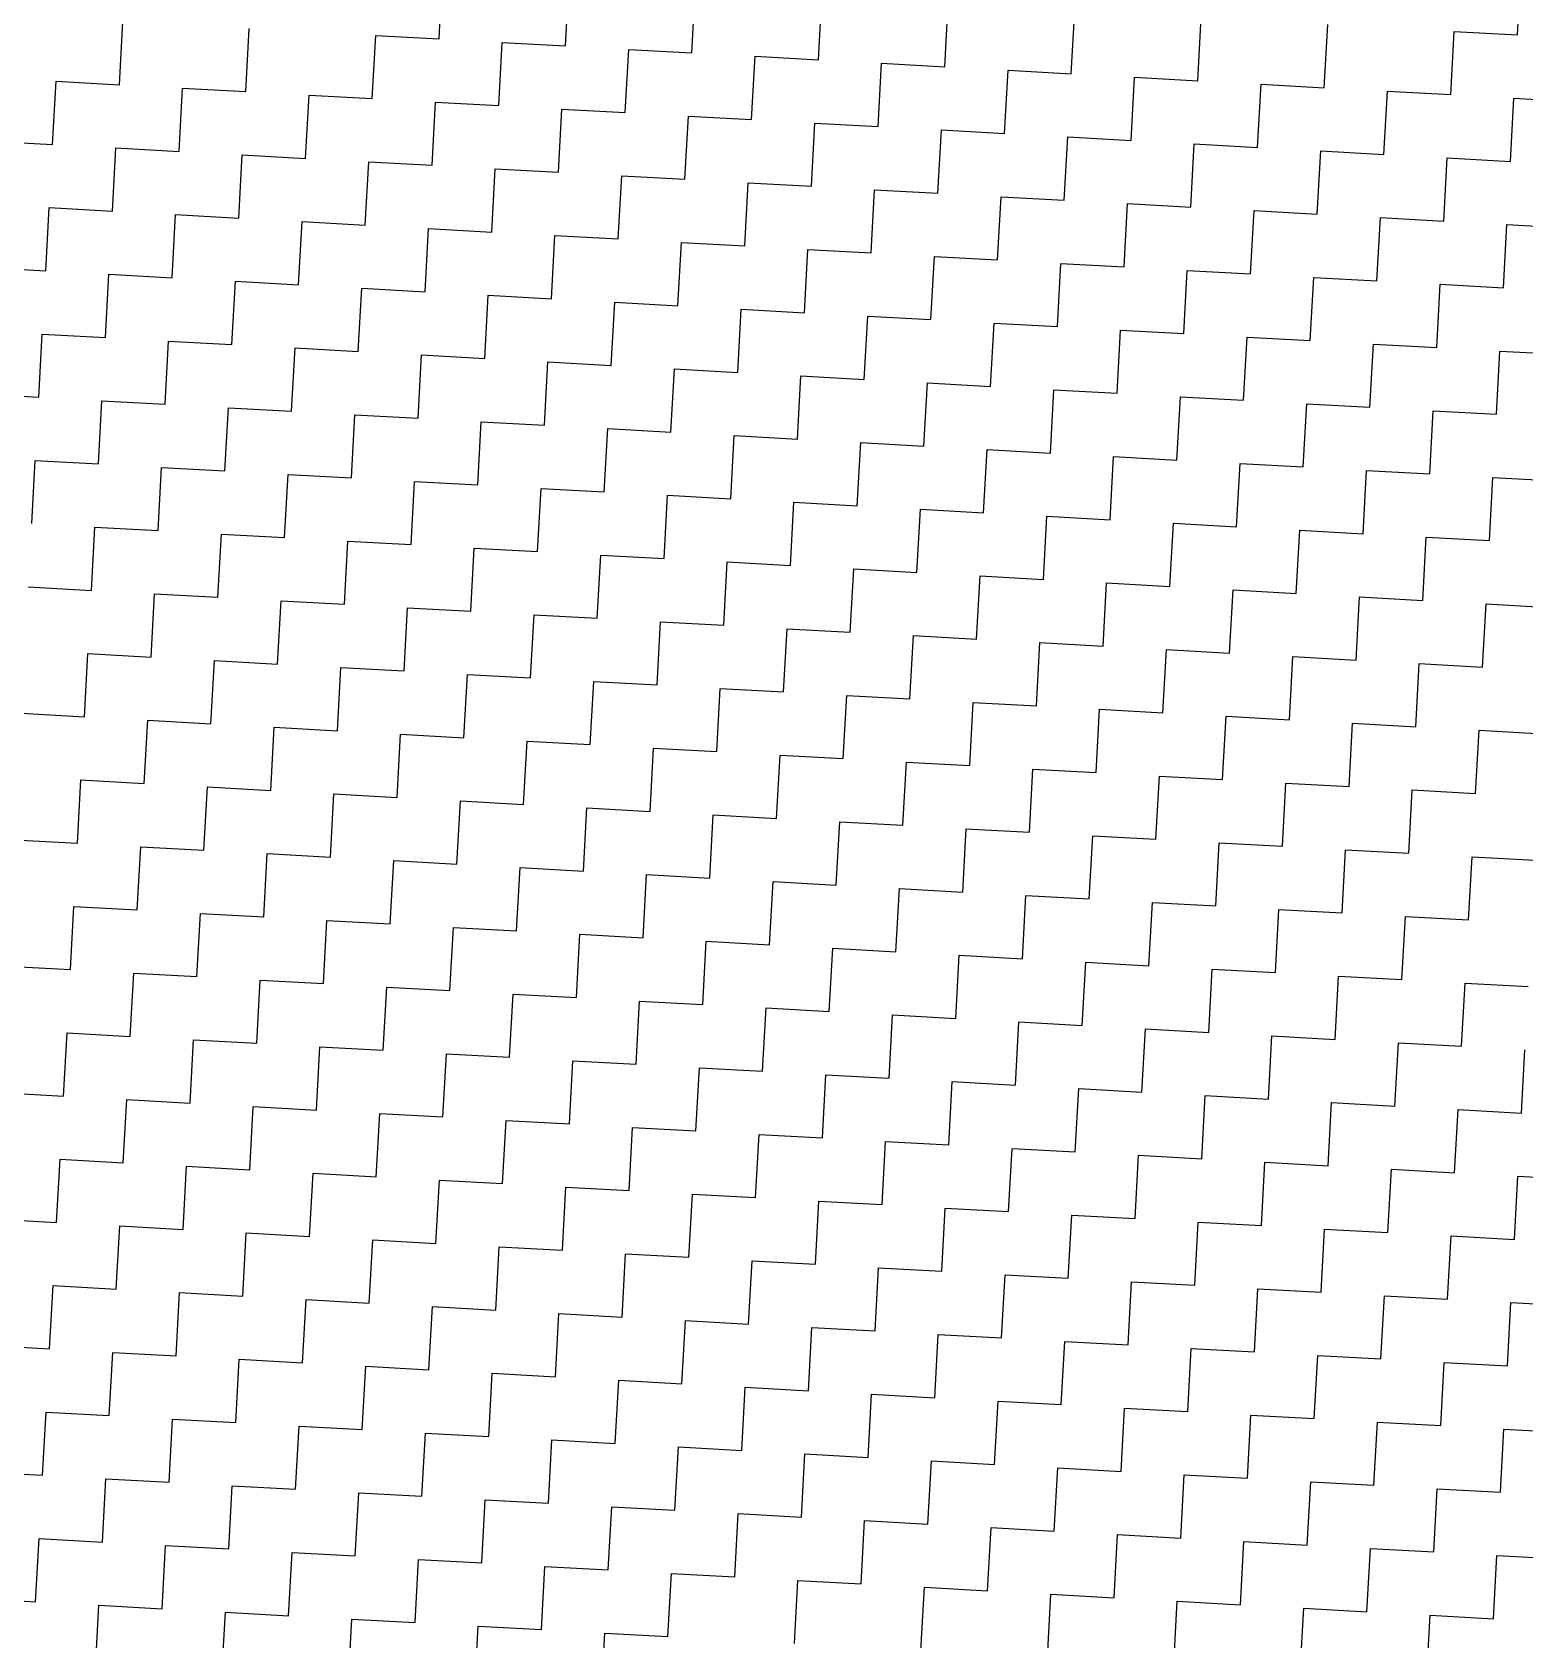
# Model space of a CAD drawing. Header units: metres. Extents: x 277693 to 281059, y 2038920 to 2043234.
# Drawn here: x 279347 to 279644.3, y 2041892.3 to 2042212.6 of the extents above; entities that cross this region are included whole.
import ezdxf

# ---------------------------------------------------------------- set-up
doc = ezdxf.new("R2010")
doc.units = ezdxf.units.M
doc.header["$MEASUREMENT"] = 0
doc.layers.add('POLY_HATCH', color=12, linetype='Continuous')

msp = doc.modelspace()

# ---------------------------------------------------------------- linework, layer by layer
at = {"layer": 'POLY_HATCH', "linetype": 'Continuous'}
for p, q in [((279428.02, 2042211.26), (279428.71, 2042223.86)), ((279453.21, 2042209.87), (279453.9, 2042222.47)), ((279642.83, 2042212.05), (279643.53, 2042224.64)), ((279478.4, 2042208.48), (279479.09, 2042221.08)), ((279503.59, 2042207.09), (279504.28, 2042219.69)), ((279528.78, 2042205.7), (279529.47, 2042218.3)), ((279553.97, 2042204.31), (279554.67, 2042216.91)), ((279364.35, 2042202.14), (279365.04, 2042214.74)), ((279389.54, 2042200.75), (279390.23, 2042213.35)), ((279579.16, 2042202.93), (279579.86, 2042215.52)), ((279604.35, 2042201.54), (279605.05, 2042214.13)), ((279629.54, 2042200.15), (279630.24, 2042212.74)), ((279630.24, 2042212.74), (279642.83, 2042212.05)), ((279414.73, 2042199.36), (279415.42, 2042211.96)), ((279415.42, 2042211.96), (279428.02, 2042211.26)), ((279439.92, 2042197.97), (279440.61, 2042210.57)), ((279440.61, 2042210.57), (279453.21, 2042209.87)), ((279465.11, 2042196.58), (279465.8, 2042209.18)), ((279465.8, 2042209.18), (279478.4, 2042208.48)), ((279490.3, 2042195.19), (279490.99, 2042207.79)), ((279490.99, 2042207.79), (279503.59, 2042207.09)), ((279515.49, 2042193.8), (279516.18, 2042206.4)), ((279516.18, 2042206.4), (279528.78, 2042205.7)), ((279540.68, 2042192.41), (279541.38, 2042205.01)), ((279541.38, 2042205.01), (279553.97, 2042204.31)), ((279565.87, 2042191.02), (279566.57, 2042203.62)), ((279566.57, 2042203.62), (279579.16, 2042202.93)), ((279351.06, 2042190.24), (279351.75, 2042202.83)), ((279351.75, 2042202.83), (279364.35, 2042202.14)), ((279376.25, 2042188.85), (279376.94, 2042201.45)), ((279376.94, 2042201.45), (279389.54, 2042200.75)), ((279401.44, 2042187.46), (279402.13, 2042200.06)), ((279402.13, 2042200.06), (279414.73, 2042199.36)), ((279591.06, 2042189.64), (279591.76, 2042202.23)), ((279591.76, 2042202.23), (279604.35, 2042201.54)), ((279616.25, 2042188.25), (279616.95, 2042200.84)), ((279616.95, 2042200.84), (279629.54, 2042200.15)), ((279426.63, 2042186.07), (279427.32, 2042198.67)), ((279427.32, 2042198.67), (279439.92, 2042197.97)), ((279451.82, 2042184.68), (279452.51, 2042197.28)), ((279452.51, 2042197.28), (279465.11, 2042196.58)), ((279641.44, 2042186.86), (279642.14, 2042199.45)), ((279642.14, 2042199.45), (279654.73, 2042198.76)), ((279477.01, 2042183.29), (279477.7, 2042195.89)), ((279477.7, 2042195.89), (279490.3, 2042195.19)), ((279502.2, 2042181.9), (279502.89, 2042194.5)), ((279502.89, 2042194.5), (279515.49, 2042193.8)), ((279338.46, 2042190.93), (279351.06, 2042190.24)), ((279527.39, 2042180.51), (279528.09, 2042193.11)), ((279528.09, 2042193.11), (279540.68, 2042192.41)), ((279552.58, 2042179.12), (279553.28, 2042191.72)), ((279553.28, 2042191.72), (279565.87, 2042191.02)), ((279577.77, 2042177.73), (279578.47, 2042190.33)), ((279578.47, 2042190.33), (279591.06, 2042189.64)), ((279362.96, 2042176.95), (279363.65, 2042189.54)), ((279363.65, 2042189.54), (279376.25, 2042188.85)), ((279388.15, 2042175.56), (279388.84, 2042188.15)), ((279388.84, 2042188.15), (279401.44, 2042187.46)), ((279602.96, 2042176.35), (279603.66, 2042188.94)), ((279603.66, 2042188.94), (279616.25, 2042188.25)), ((279628.15, 2042174.96), (279628.85, 2042187.55)), ((279628.85, 2042187.55), (279641.44, 2042186.86)), ((279413.34, 2042174.17), (279414.03, 2042186.77)), ((279414.03, 2042186.77), (279426.63, 2042186.07)), ((279438.53, 2042172.78), (279439.22, 2042185.38)), ((279439.22, 2042185.38), (279451.82, 2042184.68)), ((279463.72, 2042171.39), (279464.41, 2042183.99)), ((279464.41, 2042183.99), (279477.01, 2042183.29)), ((279488.91, 2042170), (279489.6, 2042182.6)), ((279489.6, 2042182.6), (279502.2, 2042181.9)), ((279514.1, 2042168.61), (279514.8, 2042181.21)), ((279514.8, 2042181.21), (279527.39, 2042180.51)), ((279349.67, 2042165.05), (279350.36, 2042177.64)), ((279350.36, 2042177.64), (279362.96, 2042176.95)), ((279539.29, 2042167.22), (279539.99, 2042179.82)), ((279539.99, 2042179.82), (279552.58, 2042179.12)), ((279564.48, 2042165.83), (279565.18, 2042178.43)), ((279565.18, 2042178.43), (279577.77, 2042177.73)), ((279374.86, 2042163.66), (279375.55, 2042176.25)), ((279375.55, 2042176.25), (279388.15, 2042175.56)), ((279400.05, 2042162.27), (279400.74, 2042174.86)), ((279400.74, 2042174.86), (279413.34, 2042174.17)), ((279589.67, 2042164.44), (279590.37, 2042177.04)), ((279590.37, 2042177.04), (279602.96, 2042176.35)), ((279614.86, 2042163.06), (279615.56, 2042175.65)), ((279615.56, 2042175.65), (279628.15, 2042174.96)), ((279640.05, 2042161.67), (279640.75, 2042174.26)), ((279640.75, 2042174.26), (279653.34, 2042173.57)), ((279425.24, 2042160.88), (279425.93, 2042173.48)), ((279425.93, 2042173.48), (279438.53, 2042172.78)), ((279450.43, 2042159.49), (279451.12, 2042172.09)), ((279451.12, 2042172.09), (279463.72, 2042171.39)), ((279475.62, 2042158.1), (279476.31, 2042170.7)), ((279476.31, 2042170.7), (279488.91, 2042170)), ((279500.81, 2042156.71), (279501.51, 2042169.31)), ((279501.51, 2042169.31), (279514.1, 2042168.61)), ((279526, 2042155.32), (279526.7, 2042167.92)), ((279526.7, 2042167.92), (279539.29, 2042167.22)), ((279337.07, 2042165.74), (279349.67, 2042165.05)), ((279551.19, 2042153.93), (279551.89, 2042166.53)), ((279551.89, 2042166.53), (279564.48, 2042165.83)), ((279576.38, 2042152.54), (279577.08, 2042165.14)), ((279577.08, 2042165.14), (279589.67, 2042164.44)), ((279361.57, 2042151.76), (279362.26, 2042164.35)), ((279362.26, 2042164.35), (279374.86, 2042163.66)), ((279386.76, 2042150.37), (279387.45, 2042162.96)), ((279387.45, 2042162.96), (279400.05, 2042162.27)), ((279411.95, 2042148.98), (279412.64, 2042161.57)), ((279412.64, 2042161.57), (279425.24, 2042160.88)), ((279601.57, 2042151.15), (279602.27, 2042163.75)), ((279602.27, 2042163.75), (279614.86, 2042163.06)), ((279626.76, 2042149.77), (279627.46, 2042162.36)), ((279627.46, 2042162.36), (279640.05, 2042161.67)), ((279437.14, 2042147.59), (279437.83, 2042160.19)), ((279437.83, 2042160.19), (279450.43, 2042159.49)), ((279462.33, 2042146.2), (279463.02, 2042158.8)), ((279463.02, 2042158.8), (279475.62, 2042158.1)), ((279487.52, 2042144.81), (279488.22, 2042157.41)), ((279488.22, 2042157.41), (279500.81, 2042156.71)), ((279512.71, 2042143.42), (279513.41, 2042156.02)), ((279513.41, 2042156.02), (279526, 2042155.32)), ((279348.28, 2042139.86), (279348.97, 2042152.45)), ((279348.97, 2042152.45), (279361.57, 2042151.76)), ((279537.9, 2042142.03), (279538.6, 2042154.63)), ((279538.6, 2042154.63), (279551.19, 2042153.93)), ((279563.09, 2042140.64), (279563.79, 2042153.24)), ((279563.79, 2042153.24), (279576.38, 2042152.54)), ((279588.28, 2042139.25), (279588.98, 2042151.85)), ((279588.98, 2042151.85), (279601.57, 2042151.15)), ((279373.47, 2042138.47), (279374.16, 2042151.06)), ((279374.16, 2042151.06), (279386.76, 2042150.37)), ((279398.66, 2042137.08), (279399.35, 2042149.67)), ((279399.35, 2042149.67), (279411.95, 2042148.98)), ((279613.47, 2042137.86), (279614.17, 2042150.46)), ((279614.17, 2042150.46), (279626.76, 2042149.77)), ((279638.67, 2042136.48), (279639.36, 2042149.07)), ((279639.36, 2042149.07), (279651.96, 2042148.38)), ((279423.85, 2042135.69), (279424.54, 2042148.28)), ((279424.54, 2042148.28), (279437.14, 2042147.59)), ((279449.04, 2042134.3), (279449.73, 2042146.9)), ((279449.73, 2042146.9), (279462.33, 2042146.2)), ((279474.23, 2042132.91), (279474.93, 2042145.51)), ((279474.93, 2042145.51), (279487.52, 2042144.81)), ((279499.42, 2042131.52), (279500.12, 2042144.12)), ((279500.12, 2042144.12), (279512.71, 2042143.42)), ((279524.61, 2042130.13), (279525.31, 2042142.73)), ((279525.31, 2042142.73), (279537.9, 2042142.03)), ((279335.68, 2042140.55), (279348.28, 2042139.86)), ((279360.18, 2042126.57), (279360.87, 2042139.16)), ((279360.87, 2042139.16), (279373.47, 2042138.47)), ((279549.8, 2042128.74), (279550.5, 2042141.34)), ((279550.5, 2042141.34), (279563.09, 2042140.64)), ((279574.99, 2042127.35), (279575.69, 2042139.95)), ((279575.69, 2042139.95), (279588.28, 2042139.25)), ((279385.37, 2042125.18), (279386.06, 2042137.77)), ((279386.06, 2042137.77), (279398.66, 2042137.08)), ((279410.56, 2042123.79), (279411.25, 2042136.38)), ((279411.25, 2042136.38), (279423.85, 2042135.69)), ((279600.18, 2042125.96), (279600.88, 2042138.56)), ((279600.88, 2042138.56), (279613.47, 2042137.86)), ((279625.38, 2042124.57), (279626.07, 2042137.17)), ((279626.07, 2042137.17), (279638.67, 2042136.48)), ((279435.75, 2042122.4), (279436.44, 2042134.99)), ((279436.44, 2042134.99), (279449.04, 2042134.3)), ((279460.94, 2042121.01), (279461.63, 2042133.61)), ((279461.63, 2042133.61), (279474.23, 2042132.91)), ((279486.13, 2042119.62), (279486.83, 2042132.22)), ((279486.83, 2042132.22), (279499.42, 2042131.52)), ((279511.32, 2042118.23), (279512.02, 2042130.83)), ((279512.02, 2042130.83), (279524.61, 2042130.13)), ((279536.51, 2042116.84), (279537.21, 2042129.44)), ((279537.21, 2042129.44), (279549.8, 2042128.74)), ((279346.89, 2042114.67), (279347.58, 2042127.26)), ((279347.58, 2042127.26), (279360.18, 2042126.57)), ((279561.7, 2042115.45), (279562.4, 2042128.05)), ((279562.4, 2042128.05), (279574.99, 2042127.35)), ((279586.89, 2042114.06), (279587.59, 2042126.66)), ((279587.59, 2042126.66), (279600.18, 2042125.96)), ((279372.08, 2042113.28), (279372.77, 2042125.87)), ((279372.77, 2042125.87), (279385.37, 2042125.18)), ((279397.27, 2042111.89), (279397.96, 2042124.48)), ((279397.96, 2042124.48), (279410.56, 2042123.79)), ((279422.46, 2042110.5), (279423.15, 2042123.09)), ((279423.15, 2042123.09), (279435.75, 2042122.4)), ((279612.08, 2042112.67), (279612.78, 2042125.27)), ((279612.78, 2042125.27), (279625.38, 2042124.57)), ((279637.28, 2042111.28), (279637.97, 2042123.88)), ((279637.97, 2042123.88), (279650.57, 2042123.19)), ((279447.65, 2042109.11), (279448.34, 2042121.7)), ((279448.34, 2042121.7), (279460.94, 2042121.01)), ((279472.84, 2042107.72), (279473.54, 2042120.32)), ((279473.54, 2042120.32), (279486.13, 2042119.62)), ((279498.03, 2042106.33), (279498.73, 2042118.93)), ((279498.73, 2042118.93), (279511.32, 2042118.23)), ((279523.22, 2042104.94), (279523.92, 2042117.54)), ((279523.92, 2042117.54), (279536.51, 2042116.84)), ((279358.79, 2042101.38), (279359.48, 2042113.97)), ((279359.48, 2042113.97), (279372.08, 2042113.28)), ((279548.41, 2042103.55), (279549.11, 2042116.15)), ((279549.11, 2042116.15), (279561.7, 2042115.45)), ((279573.6, 2042102.16), (279574.3, 2042114.76)), ((279574.3, 2042114.76), (279586.89, 2042114.06)), ((279598.79, 2042100.77), (279599.49, 2042113.37)), ((279599.49, 2042113.37), (279612.08, 2042112.67)), ((279383.98, 2042099.99), (279384.67, 2042112.58)), ((279384.67, 2042112.58), (279397.27, 2042111.89)), ((279409.17, 2042098.6), (279409.86, 2042111.19)), ((279409.86, 2042111.19), (279422.46, 2042110.5)), ((279623.99, 2042099.38), (279624.68, 2042111.98)), ((279624.68, 2042111.98), (279637.28, 2042111.28)), ((279434.36, 2042097.21), (279435.05, 2042109.8)), ((279435.05, 2042109.8), (279447.65, 2042109.11)), ((279459.55, 2042095.82), (279460.25, 2042108.41)), ((279460.25, 2042108.41), (279472.84, 2042107.72)), ((279484.74, 2042094.43), (279485.44, 2042107.03)), ((279485.44, 2042107.03), (279498.03, 2042106.33)), ((279509.93, 2042093.04), (279510.63, 2042105.64)), ((279510.63, 2042105.64), (279523.22, 2042104.94)), ((279535.12, 2042091.65), (279535.82, 2042104.25)), ((279535.82, 2042104.25), (279548.41, 2042103.55)), ((279346.19, 2042102.07), (279358.79, 2042101.38)), ((279370.69, 2042088.09), (279371.38, 2042100.68)), ((279371.38, 2042100.68), (279383.98, 2042099.99)), ((279560.31, 2042090.26), (279561.01, 2042102.86)), ((279561.01, 2042102.86), (279573.6, 2042102.16)), ((279585.5, 2042088.87), (279586.2, 2042101.47)), ((279586.2, 2042101.47), (279598.79, 2042100.77)), ((279395.88, 2042086.7), (279396.57, 2042099.29)), ((279396.57, 2042099.29), (279409.17, 2042098.6)), ((279421.07, 2042085.31), (279421.76, 2042097.9)), ((279421.76, 2042097.9), (279434.36, 2042097.21)), ((279610.7, 2042087.48), (279611.39, 2042100.08)), ((279611.39, 2042100.08), (279623.99, 2042099.38)), ((279635.89, 2042086.09), (279636.58, 2042098.69)), ((279636.58, 2042098.69), (279649.18, 2042097.99)), ((279446.26, 2042083.92), (279446.96, 2042096.51)), ((279446.96, 2042096.51), (279459.55, 2042095.82)), ((279471.45, 2042082.53), (279472.15, 2042095.12)), ((279472.15, 2042095.12), (279484.74, 2042094.43)), ((279496.64, 2042081.14), (279497.34, 2042093.74)), ((279497.34, 2042093.74), (279509.93, 2042093.04)), ((279521.83, 2042079.75), (279522.53, 2042092.35)), ((279522.53, 2042092.35), (279535.12, 2042091.65)), ((279547.02, 2042078.36), (279547.72, 2042090.96)), ((279547.72, 2042090.96), (279560.31, 2042090.26)), ((279357.4, 2042076.19), (279358.09, 2042088.78)), ((279358.09, 2042088.78), (279370.69, 2042088.09)), ((279572.21, 2042076.97), (279572.91, 2042089.57)), ((279572.91, 2042089.57), (279585.5, 2042088.87)), ((279597.41, 2042075.58), (279598.1, 2042088.18)), ((279598.1, 2042088.18), (279610.7, 2042087.48)), ((279382.59, 2042074.8), (279383.28, 2042087.39)), ((279383.28, 2042087.39), (279395.88, 2042086.7)), ((279407.78, 2042073.41), (279408.47, 2042086)), ((279408.47, 2042086), (279421.07, 2042085.31)), ((279432.97, 2042072.02), (279433.67, 2042084.61)), ((279433.67, 2042084.61), (279446.26, 2042083.92)), ((279622.6, 2042074.19), (279623.29, 2042086.79)), ((279623.29, 2042086.79), (279635.89, 2042086.09)), ((279458.16, 2042070.63), (279458.86, 2042083.22)), ((279458.86, 2042083.22), (279471.45, 2042082.53)), ((279483.35, 2042069.24), (279484.05, 2042081.83)), ((279484.05, 2042081.83), (279496.64, 2042081.14)), ((279508.54, 2042067.85), (279509.24, 2042080.45)), ((279509.24, 2042080.45), (279521.83, 2042079.75)), ((279533.73, 2042066.46), (279534.43, 2042079.06)), ((279534.43, 2042079.06), (279547.02, 2042078.36)), ((279344.8, 2042076.88), (279357.4, 2042076.19)), ((279369.3, 2042062.9), (279369.99, 2042075.49)), ((279369.99, 2042075.49), (279382.59, 2042074.8)), ((279558.92, 2042065.07), (279559.62, 2042077.67)), ((279559.62, 2042077.67), (279572.21, 2042076.97)), ((279584.12, 2042063.68), (279584.81, 2042076.28)), ((279584.81, 2042076.28), (279597.41, 2042075.58)), ((279609.31, 2042062.29), (279610, 2042074.89)), ((279610, 2042074.89), (279622.6, 2042074.19)), ((279394.49, 2042061.51), (279395.18, 2042074.1)), ((279395.18, 2042074.1), (279407.78, 2042073.41)), ((279419.68, 2042060.12), (279420.38, 2042072.71)), ((279420.38, 2042072.71), (279432.97, 2042072.02)), ((279634.5, 2042060.9), (279635.19, 2042073.5)), ((279635.19, 2042073.5), (279647.79, 2042072.8)), ((279444.87, 2042058.73), (279445.57, 2042071.32)), ((279445.57, 2042071.32), (279458.16, 2042070.63)), ((279470.06, 2042057.34), (279470.76, 2042069.93)), ((279470.76, 2042069.93), (279483.35, 2042069.24)), ((279495.25, 2042055.95), (279495.95, 2042068.54)), ((279495.95, 2042068.54), (279508.54, 2042067.85)), ((279520.44, 2042054.56), (279521.14, 2042067.15)), ((279521.14, 2042067.15), (279533.73, 2042066.46)), ((279545.63, 2042053.17), (279546.33, 2042065.77)), ((279546.33, 2042065.77), (279558.92, 2042065.07)), ((279356.01, 2042051), (279356.7, 2042063.59)), ((279356.7, 2042063.59), (279369.3, 2042062.9)), ((279381.2, 2042049.61), (279381.89, 2042062.2)), ((279381.89, 2042062.2), (279394.49, 2042061.51)), ((279570.83, 2042051.78), (279571.52, 2042064.38)), ((279571.52, 2042064.38), (279584.12, 2042063.68)), ((279596.02, 2042050.39), (279596.71, 2042062.99)), ((279596.71, 2042062.99), (279609.31, 2042062.29)), ((279406.39, 2042048.22), (279407.09, 2042060.81)), ((279407.09, 2042060.81), (279419.68, 2042060.12)), ((279431.58, 2042046.83), (279432.28, 2042059.42)), ((279432.28, 2042059.42), (279444.87, 2042058.73)), ((279621.21, 2042049), (279621.9, 2042061.6)), ((279621.9, 2042061.6), (279634.5, 2042060.9)), ((279456.77, 2042045.44), (279457.47, 2042058.03)), ((279457.47, 2042058.03), (279470.06, 2042057.34)), ((279481.96, 2042044.05), (279482.66, 2042056.64)), ((279482.66, 2042056.64), (279495.25, 2042055.95)), ((279507.15, 2042042.66), (279507.85, 2042055.25)), ((279507.85, 2042055.25), (279520.44, 2042054.56)), ((279532.34, 2042041.27), (279533.04, 2042053.86)), ((279533.04, 2042053.86), (279545.63, 2042053.17)), ((279557.54, 2042039.88), (279558.23, 2042052.48)), ((279558.23, 2042052.48), (279570.83, 2042051.78)), ((279343.41, 2042051.69), (279356.01, 2042051)), ((279367.91, 2042037.7), (279368.6, 2042050.3)), ((279368.6, 2042050.3), (279381.2, 2042049.61)), ((279582.73, 2042038.49), (279583.42, 2042051.09)), ((279583.42, 2042051.09), (279596.02, 2042050.39)), ((279607.92, 2042037.1), (279608.61, 2042049.7)), ((279608.61, 2042049.7), (279621.21, 2042049)), ((279393.1, 2042036.32), (279393.8, 2042048.91)), ((279393.8, 2042048.91), (279406.39, 2042048.22)), ((279418.29, 2042034.93), (279418.99, 2042047.52)), ((279418.99, 2042047.52), (279431.58, 2042046.83)), ((279443.48, 2042033.54), (279444.18, 2042046.13)), ((279444.18, 2042046.13), (279456.77, 2042045.44)), ((279633.11, 2042035.71), (279633.8, 2042048.31)), ((279633.8, 2042048.31), (279646.4, 2042047.61)), ((279468.67, 2042032.15), (279469.37, 2042044.74)), ((279469.37, 2042044.74), (279481.96, 2042044.05)), ((279493.86, 2042030.76), (279494.56, 2042043.35)), ((279494.56, 2042043.35), (279507.15, 2042042.66)), ((279519.05, 2042029.37), (279519.75, 2042041.96)), ((279519.75, 2042041.96), (279532.34, 2042041.27)), ((279544.25, 2042027.98), (279544.94, 2042040.57)), ((279544.94, 2042040.57), (279557.54, 2042039.88)), ((279354.62, 2042025.8), (279355.31, 2042038.4)), ((279355.31, 2042038.4), (279367.91, 2042037.7)), ((279379.81, 2042024.41), (279380.51, 2042037.01)), ((279380.51, 2042037.01), (279393.1, 2042036.32)), ((279569.44, 2042026.59), (279570.13, 2042039.19)), ((279570.13, 2042039.19), (279582.73, 2042038.49)), ((279594.63, 2042025.2), (279595.32, 2042037.8)), ((279595.32, 2042037.8), (279607.92, 2042037.1)), ((279619.82, 2042023.81), (279620.51, 2042036.41)), ((279620.51, 2042036.41), (279633.11, 2042035.71)), ((279405, 2042023.03), (279405.7, 2042035.62)), ((279405.7, 2042035.62), (279418.29, 2042034.93)), ((279430.19, 2042021.64), (279430.89, 2042034.23)), ((279430.89, 2042034.23), (279443.48, 2042033.54)), ((279455.38, 2042020.25), (279456.08, 2042032.84)), ((279456.08, 2042032.84), (279468.67, 2042032.15)), ((279480.57, 2042018.86), (279481.27, 2042031.45)), ((279481.27, 2042031.45), (279493.86, 2042030.76)), ((279505.76, 2042017.47), (279506.46, 2042030.06)), ((279506.46, 2042030.06), (279519.05, 2042029.37)), ((279530.96, 2042016.08), (279531.65, 2042028.67)), ((279531.65, 2042028.67), (279544.25, 2042027.98)), ((279556.15, 2042014.69), (279556.84, 2042027.28)), ((279556.84, 2042027.28), (279569.44, 2042026.59)), ((279342.02, 2042026.5), (279354.62, 2042025.8)), ((279366.52, 2042012.51), (279367.22, 2042025.11)), ((279367.22, 2042025.11), (279379.81, 2042024.41)), ((279391.71, 2042011.12), (279392.41, 2042023.72)), ((279392.41, 2042023.72), (279405, 2042023.03)), ((279581.34, 2042013.3), (279582.03, 2042025.9)), ((279582.03, 2042025.9), (279594.63, 2042025.2)), ((279606.53, 2042011.91), (279607.22, 2042024.51)), ((279607.22, 2042024.51), (279619.82, 2042023.81)), ((279416.9, 2042009.74), (279417.6, 2042022.33)), ((279417.6, 2042022.33), (279430.19, 2042021.64)), ((279442.09, 2042008.35), (279442.79, 2042020.94)), ((279442.79, 2042020.94), (279455.38, 2042020.25)), ((279631.72, 2042010.52), (279632.41, 2042023.12)), ((279632.41, 2042023.12), (279645.01, 2042022.42)), ((279467.28, 2042006.96), (279467.98, 2042019.55)), ((279467.98, 2042019.55), (279480.57, 2042018.86)), ((279492.47, 2042005.57), (279493.17, 2042018.16)), ((279493.17, 2042018.16), (279505.76, 2042017.47)), ((279517.67, 2042004.18), (279518.36, 2042016.77)), ((279518.36, 2042016.77), (279530.96, 2042016.08)), ((279542.86, 2042002.79), (279543.55, 2042015.38)), ((279543.55, 2042015.38), (279556.15, 2042014.69)), ((279568.05, 2042001.4), (279568.74, 2042013.99)), ((279568.74, 2042013.99), (279581.34, 2042013.3)), ((279353.23, 2042000.61), (279353.93, 2042013.21)), ((279353.93, 2042013.21), (279366.52, 2042012.51)), ((279378.42, 2041999.22), (279379.12, 2042011.82)), ((279379.12, 2042011.82), (279391.71, 2042011.12)), ((279593.24, 2042000.01), (279593.93, 2042012.61)), ((279593.93, 2042012.61), (279606.53, 2042011.91)), ((279618.43, 2041998.62), (279619.12, 2042011.22)), ((279619.12, 2042011.22), (279631.72, 2042010.52)), ((279403.61, 2041997.83), (279404.31, 2042010.43)), ((279404.31, 2042010.43), (279416.9, 2042009.74)), ((279428.8, 2041996.45), (279429.5, 2042009.04)), ((279429.5, 2042009.04), (279442.09, 2042008.35)), ((279453.99, 2041995.06), (279454.69, 2042007.65)), ((279454.69, 2042007.65), (279467.28, 2042006.96)), ((279643.62, 2041997.23), (279644.31, 2042009.83)), ((279479.18, 2041993.67), (279479.88, 2042006.26)), ((279479.88, 2042006.26), (279492.47, 2042005.57)), ((279504.38, 2041992.28), (279505.07, 2042004.87)), ((279505.07, 2042004.87), (279517.67, 2042004.18)), ((279340.63, 2042001.31), (279353.23, 2042000.61)), ((279529.57, 2041990.89), (279530.26, 2042003.48)), ((279530.26, 2042003.48), (279542.86, 2042002.79)), ((279554.76, 2041989.5), (279555.45, 2042002.09)), ((279555.45, 2042002.09), (279568.05, 2042001.4)), ((279365.13, 2041987.32), (279365.83, 2041999.92)), ((279365.83, 2041999.92), (279378.42, 2041999.22)), ((279390.32, 2041985.93), (279391.02, 2041998.53)), ((279391.02, 2041998.53), (279403.61, 2041997.83)), ((279579.95, 2041988.11), (279580.64, 2042000.7)), ((279580.64, 2042000.7), (279593.24, 2042000.01)), ((279605.14, 2041986.72), (279605.83, 2041999.32)), ((279605.83, 2041999.32), (279618.43, 2041998.62)), ((279630.33, 2041985.33), (279631.02, 2041997.93)), ((279631.02, 2041997.93), (279643.62, 2041997.23)), ((279415.51, 2041984.54), (279416.21, 2041997.14)), ((279416.21, 2041997.14), (279428.8, 2041996.45)), ((279440.7, 2041983.16), (279441.4, 2041995.75)), ((279441.4, 2041995.75), (279453.99, 2041995.06)), ((279465.89, 2041981.77), (279466.59, 2041994.36)), ((279466.59, 2041994.36), (279479.18, 2041993.67)), ((279491.08, 2041980.38), (279491.78, 2041992.97)), ((279491.78, 2041992.97), (279504.38, 2041992.28)), ((279516.28, 2041978.99), (279516.97, 2041991.58)), ((279516.97, 2041991.58), (279529.57, 2041990.89)), ((279541.47, 2041977.6), (279542.16, 2041990.19)), ((279542.16, 2041990.19), (279554.76, 2041989.5)), ((279566.66, 2041976.21), (279567.35, 2041988.8)), ((279567.35, 2041988.8), (279579.95, 2041988.11)), ((279351.84, 2041975.42), (279352.54, 2041988.02)), ((279352.54, 2041988.02), (279365.13, 2041987.32)), ((279377.03, 2041974.03), (279377.73, 2041986.63)), ((279377.73, 2041986.63), (279390.32, 2041985.93)), ((279402.22, 2041972.64), (279402.92, 2041985.24)), ((279402.92, 2041985.24), (279415.51, 2041984.54)), ((279591.85, 2041974.82), (279592.54, 2041987.41)), ((279592.54, 2041987.41), (279605.14, 2041986.72)), ((279617.04, 2041973.43), (279617.73, 2041986.03)), ((279617.73, 2041986.03), (279630.33, 2041985.33)), ((279427.41, 2041971.25), (279428.11, 2041983.85)), ((279428.11, 2041983.85), (279440.7, 2041983.16)), ((279452.6, 2041969.87), (279453.3, 2041982.46)), ((279453.3, 2041982.46), (279465.89, 2041981.77)), ((279642.23, 2041972.04), (279642.92, 2041984.64)), ((279642.92, 2041984.64), (279655.52, 2041983.94)), ((279477.79, 2041968.48), (279478.49, 2041981.07)), ((279478.49, 2041981.07), (279491.08, 2041980.38)), ((279502.99, 2041967.09), (279503.68, 2041979.68)), ((279503.68, 2041979.68), (279516.28, 2041978.99)), ((279339.25, 2041976.12), (279351.84, 2041975.42)), ((279528.18, 2041965.7), (279528.87, 2041978.29)), ((279528.87, 2041978.29), (279541.47, 2041977.6)), ((279553.37, 2041964.31), (279554.06, 2041976.9)), ((279554.06, 2041976.9), (279566.66, 2041976.21)), ((279578.56, 2041962.92), (279579.25, 2041975.51)), ((279579.25, 2041975.51), (279591.85, 2041974.82)), ((279363.74, 2041962.13), (279364.44, 2041974.73)), ((279364.44, 2041974.73), (279377.03, 2041974.03)), ((279388.93, 2041960.74), (279389.63, 2041973.34)), ((279389.63, 2041973.34), (279402.22, 2041972.64)), ((279603.75, 2041961.53), (279604.44, 2041974.12)), ((279604.44, 2041974.12), (279617.04, 2041973.43)), ((279628.94, 2041960.14), (279629.63, 2041972.74)), ((279629.63, 2041972.74), (279642.23, 2041972.04)), ((279414.12, 2041959.35), (279414.82, 2041971.95)), ((279414.82, 2041971.95), (279427.41, 2041971.25)), ((279439.31, 2041957.96), (279440.01, 2041970.56)), ((279440.01, 2041970.56), (279452.6, 2041969.87)), ((279464.5, 2041956.58), (279465.2, 2041969.17)), ((279465.2, 2041969.17), (279477.79, 2041968.48)), ((279489.7, 2041955.19), (279490.39, 2041967.78)), ((279490.39, 2041967.78), (279502.99, 2041967.09)), ((279514.89, 2041953.8), (279515.58, 2041966.39)), ((279515.58, 2041966.39), (279528.18, 2041965.7)), ((279350.45, 2041950.23), (279351.15, 2041962.83)), ((279351.15, 2041962.83), (279363.74, 2041962.13)), ((279540.08, 2041952.41), (279540.77, 2041965)), ((279540.77, 2041965), (279553.37, 2041964.31)), ((279565.27, 2041951.02), (279565.96, 2041963.61)), ((279565.96, 2041963.61), (279578.56, 2041962.92)), ((279375.64, 2041948.84), (279376.34, 2041961.44)), ((279376.34, 2041961.44), (279388.93, 2041960.74)), ((279400.83, 2041947.45), (279401.53, 2041960.05)), ((279401.53, 2041960.05), (279414.12, 2041959.35)), ((279590.46, 2041949.63), (279591.15, 2041962.22)), ((279591.15, 2041962.22), (279603.75, 2041961.53)), ((279615.65, 2041948.24), (279616.34, 2041960.83)), ((279616.34, 2041960.83), (279628.94, 2041960.14)), ((279640.84, 2041946.85), (279641.54, 2041959.45)), ((279641.54, 2041959.45), (279654.13, 2041958.75)), ((279426.02, 2041946.06), (279426.72, 2041958.66)), ((279426.72, 2041958.66), (279439.31, 2041957.96)), ((279451.21, 2041944.67), (279451.91, 2041957.27)), ((279451.91, 2041957.27), (279464.5, 2041956.58)), ((279476.41, 2041943.29), (279477.1, 2041955.88)), ((279477.1, 2041955.88), (279489.7, 2041955.19)), ((279501.6, 2041941.9), (279502.29, 2041954.49)), ((279502.29, 2041954.49), (279514.89, 2041953.8)), ((279526.79, 2041940.51), (279527.48, 2041953.1)), ((279527.48, 2041953.1), (279540.08, 2041952.41)), ((279337.86, 2041950.93), (279350.45, 2041950.23)), ((279551.98, 2041939.12), (279552.67, 2041951.71)), ((279552.67, 2041951.71), (279565.27, 2041951.02)), ((279577.17, 2041937.73), (279577.86, 2041950.32)), ((279577.86, 2041950.32), (279590.46, 2041949.63)), ((279362.35, 2041936.94), (279363.05, 2041949.54)), ((279363.05, 2041949.54), (279375.64, 2041948.84)), ((279387.54, 2041935.55), (279388.24, 2041948.15)), ((279388.24, 2041948.15), (279400.83, 2041947.45)), ((279412.73, 2041934.16), (279413.43, 2041946.76)), ((279413.43, 2041946.76), (279426.02, 2041946.06)), ((279602.36, 2041936.34), (279603.05, 2041948.93)), ((279603.05, 2041948.93), (279615.65, 2041948.24)), ((279627.55, 2041934.95), (279628.24, 2041947.54)), ((279628.24, 2041947.54), (279640.84, 2041946.85)), ((279437.92, 2041932.77), (279438.62, 2041945.37)), ((279438.62, 2041945.37), (279451.21, 2041944.67)), ((279463.12, 2041931.38), (279463.81, 2041943.98)), ((279463.81, 2041943.98), (279476.41, 2041943.29)), ((279488.31, 2041930), (279489, 2041942.59)), ((279489, 2041942.59), (279501.6, 2041941.9)), ((279513.5, 2041928.61), (279514.19, 2041941.2)), ((279514.19, 2041941.2), (279526.79, 2041940.51)), ((279349.06, 2041925.04), (279349.76, 2041937.64)), ((279349.76, 2041937.64), (279362.35, 2041936.94)), ((279538.69, 2041927.22), (279539.38, 2041939.81)), ((279539.38, 2041939.81), (279551.98, 2041939.12)), ((279563.88, 2041925.83), (279564.57, 2041938.42)), ((279564.57, 2041938.42), (279577.17, 2041937.73)), ((279589.07, 2041924.44), (279589.76, 2041937.03)), ((279589.76, 2041937.03), (279602.36, 2041936.34)), ((279374.25, 2041923.65), (279374.95, 2041936.25)), ((279374.95, 2041936.25), (279387.54, 2041935.55)), ((279399.44, 2041922.26), (279400.14, 2041934.86)), ((279400.14, 2041934.86), (279412.73, 2041934.16)), ((279614.26, 2041923.05), (279614.95, 2041935.64)), ((279614.95, 2041935.64), (279627.55, 2041934.95)), ((279639.45, 2041921.66), (279640.15, 2041934.25)), ((279640.15, 2041934.25), (279652.74, 2041933.56)), ((279424.63, 2041920.87), (279425.33, 2041933.47)), ((279425.33, 2041933.47), (279437.92, 2041932.77)), ((279449.83, 2041919.48), (279450.52, 2041932.08)), ((279450.52, 2041932.08), (279463.12, 2041931.38)), ((279475.02, 2041918.09), (279475.71, 2041930.69)), ((279475.71, 2041930.69), (279488.31, 2041930)), ((279500.21, 2041916.7), (279500.9, 2041929.3)), ((279500.9, 2041929.3), (279513.5, 2041928.61)), ((279525.4, 2041915.32), (279526.09, 2041927.91)), ((279526.09, 2041927.91), (279538.69, 2041927.22)), ((279336.47, 2041925.74), (279349.06, 2041925.04)), ((279360.96, 2041911.75), (279361.66, 2041924.35)), ((279361.66, 2041924.35), (279374.25, 2041923.65)), ((279550.59, 2041913.93), (279551.28, 2041926.52)), ((279551.28, 2041926.52), (279563.88, 2041925.83)), ((279575.78, 2041912.54), (279576.47, 2041925.13)), ((279576.47, 2041925.13), (279589.07, 2041924.44)), ((279386.15, 2041910.36), (279386.85, 2041922.96)), ((279386.85, 2041922.96), (279399.44, 2041922.26)), ((279411.34, 2041908.97), (279412.04, 2041921.57)), ((279412.04, 2041921.57), (279424.63, 2041920.87)), ((279600.97, 2041911.15), (279601.66, 2041923.74)), ((279601.66, 2041923.74), (279614.26, 2041923.05)), ((279626.16, 2041909.76), (279626.86, 2041922.35)), ((279626.86, 2041922.35), (279639.45, 2041921.66)), ((279436.54, 2041907.58), (279437.23, 2041920.18)), ((279437.23, 2041920.18), (279449.83, 2041919.48)), ((279461.73, 2041906.19), (279462.42, 2041918.79)), ((279462.42, 2041918.79), (279475.02, 2041918.09)), ((279486.92, 2041904.8), (279487.61, 2041917.4)), ((279487.61, 2041917.4), (279500.21, 2041916.7)), ((279512.11, 2041903.41), (279512.8, 2041916.01)), ((279512.8, 2041916.01), (279525.4, 2041915.32)), ((279537.3, 2041902.03), (279537.99, 2041914.62)), ((279537.99, 2041914.62), (279550.59, 2041913.93)), ((279347.67, 2041899.85), (279348.37, 2041912.45)), ((279348.37, 2041912.45), (279360.96, 2041911.75)), ((279562.49, 2041900.64), (279563.18, 2041913.23)), ((279563.18, 2041913.23), (279575.78, 2041912.54)), ((279587.68, 2041899.25), (279588.37, 2041911.84)), ((279588.37, 2041911.84), (279600.97, 2041911.15)), ((279372.86, 2041898.46), (279373.56, 2041911.06)), ((279373.56, 2041911.06), (279386.15, 2041910.36)), ((279398.05, 2041897.07), (279398.75, 2041909.67)), ((279398.75, 2041909.67), (279411.34, 2041908.97)), ((279423.25, 2041895.68), (279423.94, 2041908.28)), ((279423.94, 2041908.28), (279436.54, 2041907.58)), ((279612.87, 2041897.86), (279613.57, 2041910.45)), ((279613.57, 2041910.45), (279626.16, 2041909.76)), ((279638.06, 2041896.47), (279638.76, 2041909.06)), ((279638.76, 2041909.06), (279651.35, 2041908.37)), ((279448.44, 2041894.29), (279449.13, 2041906.89)), ((279449.13, 2041906.89), (279461.73, 2041906.19)), ((279473.63, 2041892.9), (279474.32, 2041905.5)), ((279474.32, 2041905.5), (279486.92, 2041904.8)), ((279498.82, 2041891.51), (279499.51, 2041904.11)), ((279499.51, 2041904.11), (279512.11, 2041903.41)), ((279524.01, 2041890.12), (279524.7, 2041902.72)), ((279524.7, 2041902.72), (279537.3, 2041902.03)), ((279335.08, 2041900.55), (279347.67, 2041899.85)), ((279359.57, 2041886.56), (279360.27, 2041899.16)), ((279360.27, 2041899.16), (279372.86, 2041898.46)), ((279549.2, 2041888.74), (279549.89, 2041901.33)), ((279549.89, 2041901.33), (279562.49, 2041900.64)), ((279574.39, 2041887.35), (279575.08, 2041899.94)), ((279575.08, 2041899.94), (279587.68, 2041899.25)), ((279384.76, 2041885.17), (279385.46, 2041897.77)), ((279385.46, 2041897.77), (279398.05, 2041897.07)), ((279409.96, 2041883.78), (279410.65, 2041896.38)), ((279410.65, 2041896.38), (279423.25, 2041895.68)), ((279599.58, 2041885.96), (279600.28, 2041898.55)), ((279600.28, 2041898.55), (279612.87, 2041897.86)), ((279624.77, 2041884.57), (279625.47, 2041897.16)), ((279625.47, 2041897.16), (279638.06, 2041896.47)), ((279435.15, 2041882.39), (279435.84, 2041894.99)), ((279435.84, 2041894.99), (279448.44, 2041894.29)), ((279460.34, 2041881), (279461.03, 2041893.6)), ((279461.03, 2041893.6), (279473.63, 2041892.9))]:
    msp.add_line(p, q, dxfattribs=at)

doc.saveas('drawing.dxf')
